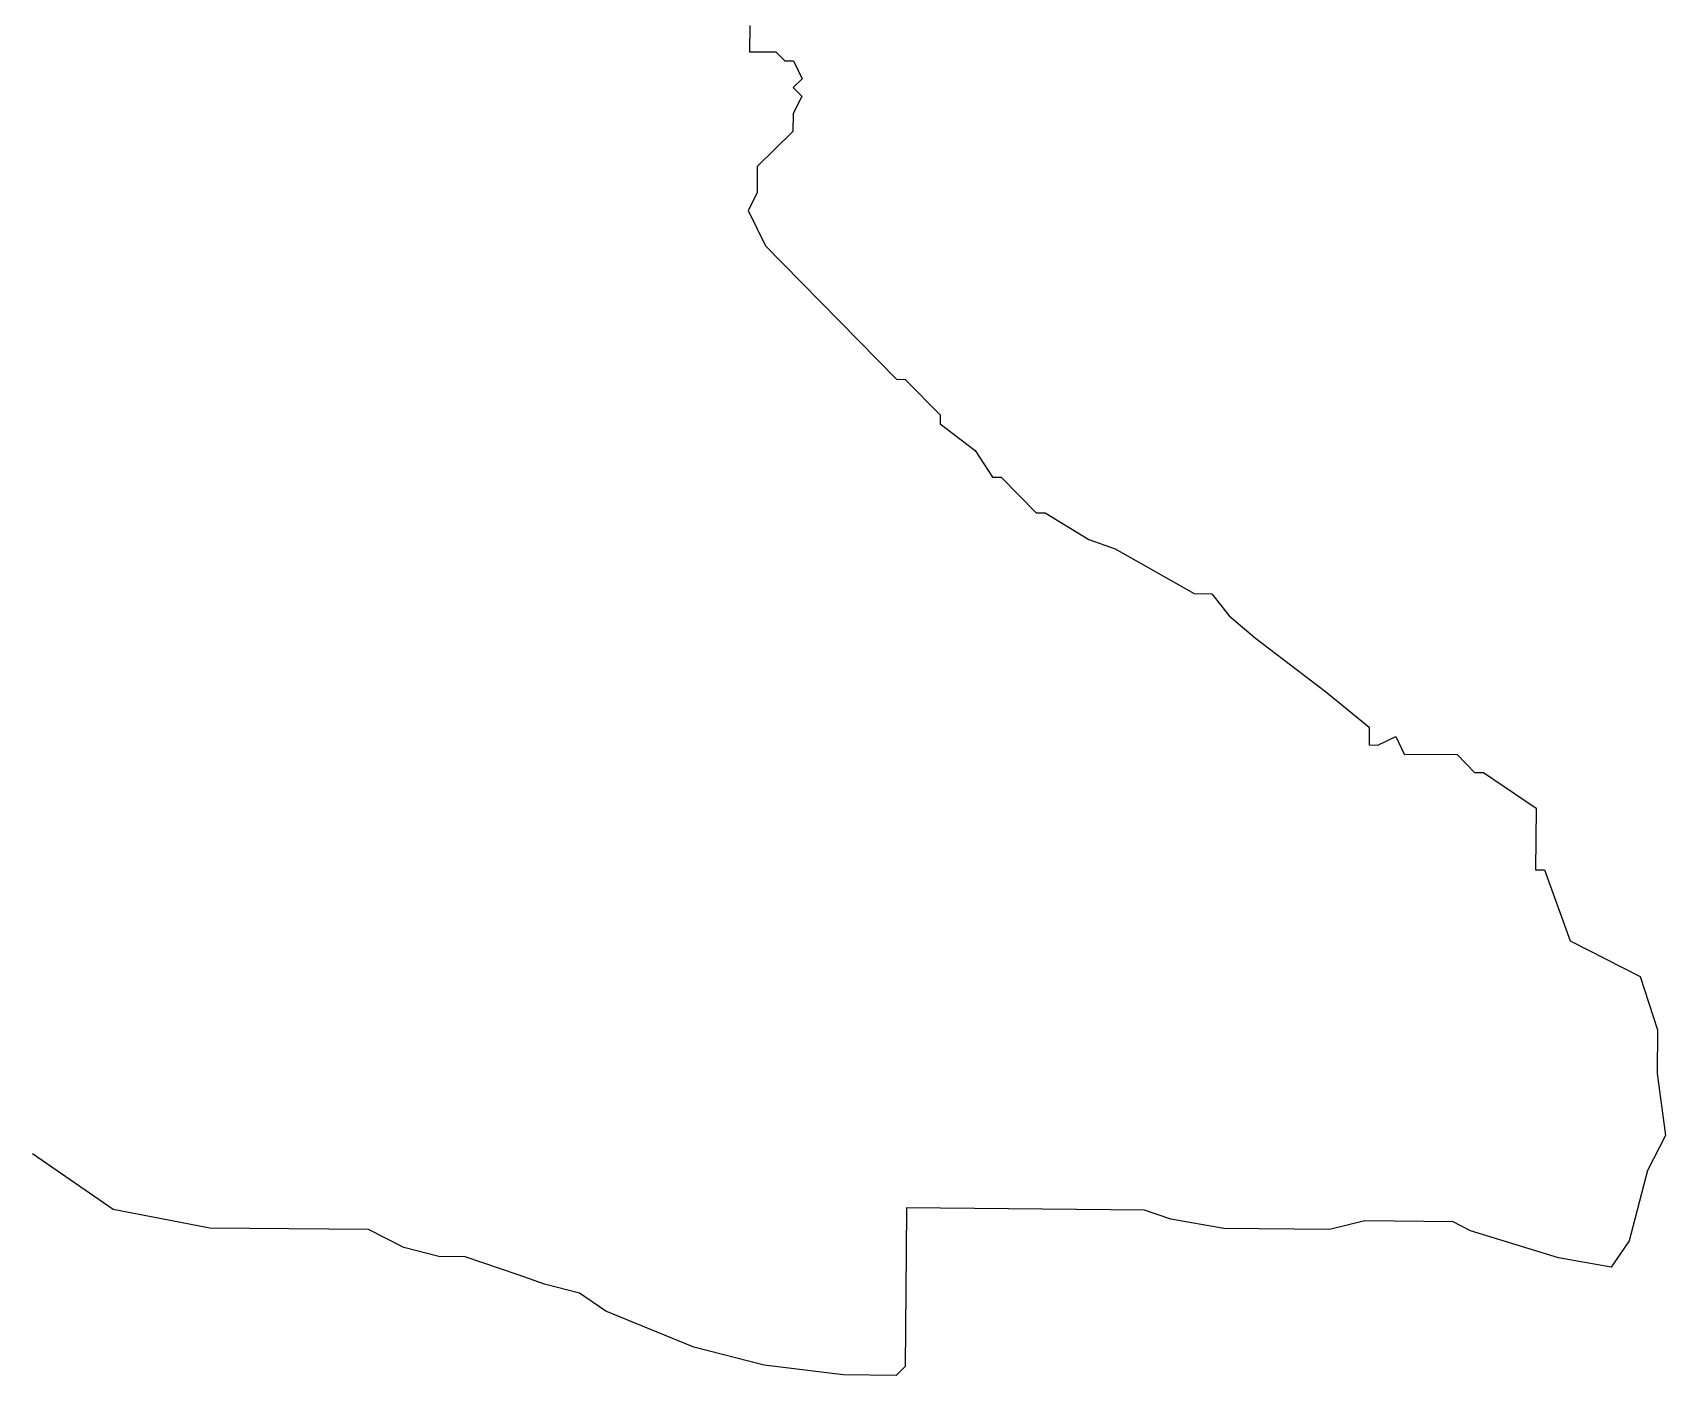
# Model space of a CAD drawing. Header units: feet. Extents: x 647 to 277393, y -820 to 2074876.
# Drawn here: x 1869 to 4259, y -820 to 1146 of the extents above; entities that cross this region are included whole.
import ezdxf

# ---------------------------------------------------------------- set-up
doc = ezdxf.new("R2010")
doc.units = ezdxf.units.FT
doc.header["$LTSCALE"] = 0.3
doc.header["$MEASUREMENT"] = 0
doc.layers.add('VILLAGE BOUNDRY', color=15, linetype='Continuous')

msp = doc.modelspace()

# ---------------------------------------------------------------- linework, layer by layer
at = {"layer": 'VILLAGE BOUNDRY', "flags": 128}
msp.add_lwpolyline([(2918.6, 1156.4), (2918.2, 1117.7), (2956.9, 1117.4), (2969.7, 1104.3), (2982.6, 1104.2), (2995.3, 1078.3), (2982.2, 1065.5), (2995, 1052.5), (2981.9, 1026.8), (2981.6, 1001), (2929.6, 949.8), (2929.2, 911.1), (2916.1, 885.4), (2941.4, 833.6), (2967, 807.5), (3133.3, 638.3), (3146.2, 638.1), (3197.3, 586.1), (3197.2, 573.1), (3248.5, 534), (3273.9, 495), (3286.8, 494.9), (3338, 442.8), (3350.9, 442.7), (3415.1, 403.4), (3453.7, 390.1), (3569.2, 324.6), (3595, 324.3), (3620.6, 291.9), (3659, 259.3), (3761.5, 180.9), (3825.5, 128.7), (3825.3, 102.9), (3838.2, 102.7), (3864.2, 115.4), (3876.8, 89.5), (3954.2, 88.8), (3979.8, 62.7), (3992.7, 62.6), (4069.7, 10.3), (4068.9, -80), (4081.8, -80.1), (4119.6, -183.7), (4222.3, -236.3), (4247.5, -314), (4246.9, -378.4), (4259, -468.9), (4232.7, -520.3), (4205.9, -623.3), (4179.8, -661.8), (4102.5, -648.2), (3973.8, -608.3), (3948.1, -595.2), (3819, -594), (3767.3, -606.4), (3612.4, -605), (3535.1, -591.4), (3496.5, -578.2), (3148.1, -575), (3147.5, -639.5), (3146, -807.3), (3133, -820.1), (3055.5, -819.4), (2939.5, -805.4), (2836.5, -778.7), (2707.9, -725.9), (2669.5, -699.8), (2617.9, -686.4), (2579.4, -673.1), (2502.2, -646.6), (2463.4, -646.3), (2412, -632.9), (2360.6, -606.6), (2128.3, -604.5), (1986.6, -577.4), (1868.8, -495.6)], dxfattribs=at)

doc.saveas('drawing.dxf')
